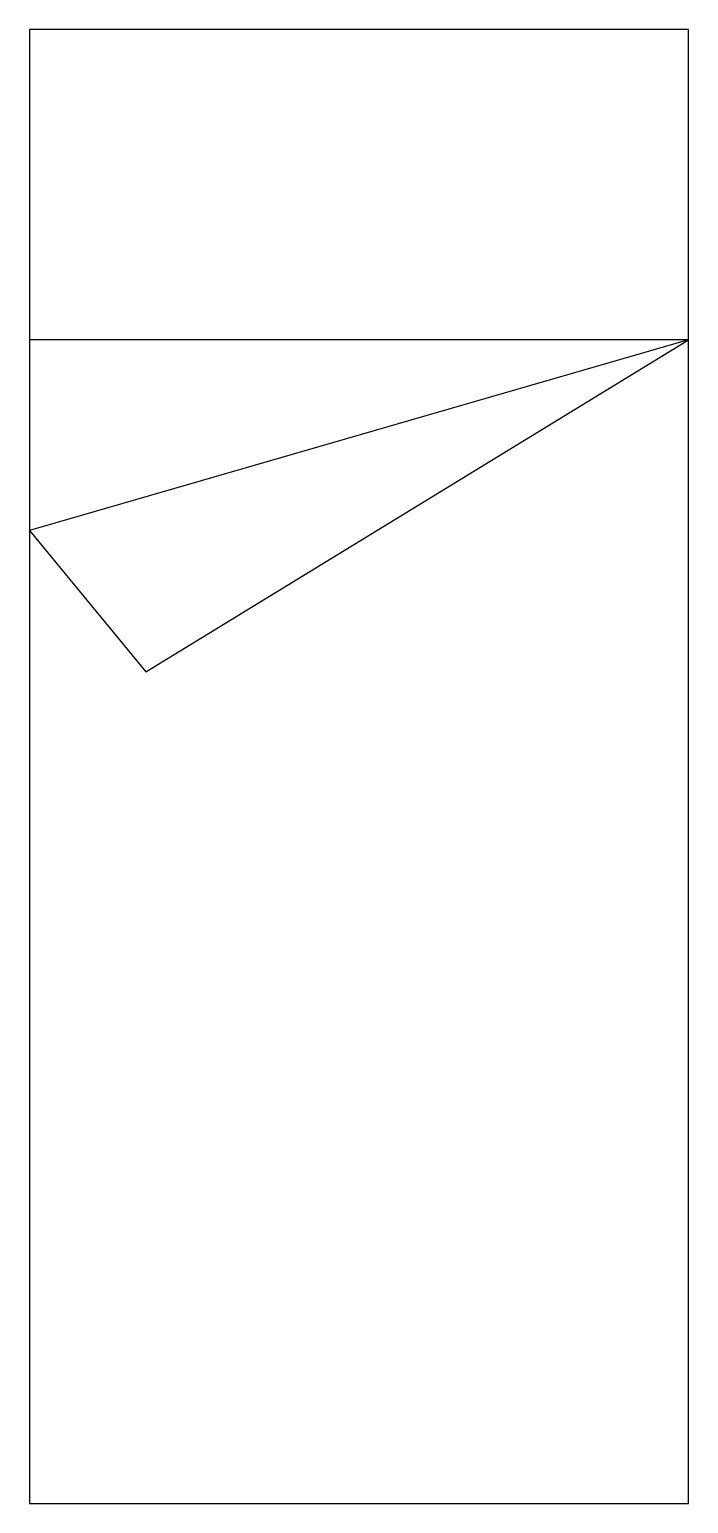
# Model space of a CAD drawing. Extents: x 268726 to 268811, y 614905 to 615095.
import ezdxf

# ---------------------------------------------------------------- set-up
doc = ezdxf.new("R2010")
doc.units = 0
doc.header["$LTSCALE"] = 2.5
doc.layers.get('0').update_dxf_attribs({"linetype": 'CONTINUOUS'})

msp = doc.modelspace()

# ---------------------------------------------------------------- linework, layer by layer
for p, q in [((268811.04, 615055.42), (268726.04, 615055.42)), ((268811.04, 615055.42), (268726.04, 615030.85)), ((268741.04, 615012.6), (268811.04, 615055.42)), ((268726.04, 615030.85), (268741.04, 615012.6))]:
    msp.add_line(p, q)
msp.add_lwpolyline([(268726.04, 614905.42), (268811.04, 614905.42), (268811.04, 615095.42), (268726.04, 615095.42)], close=True)

doc.saveas('drawing.dxf')
